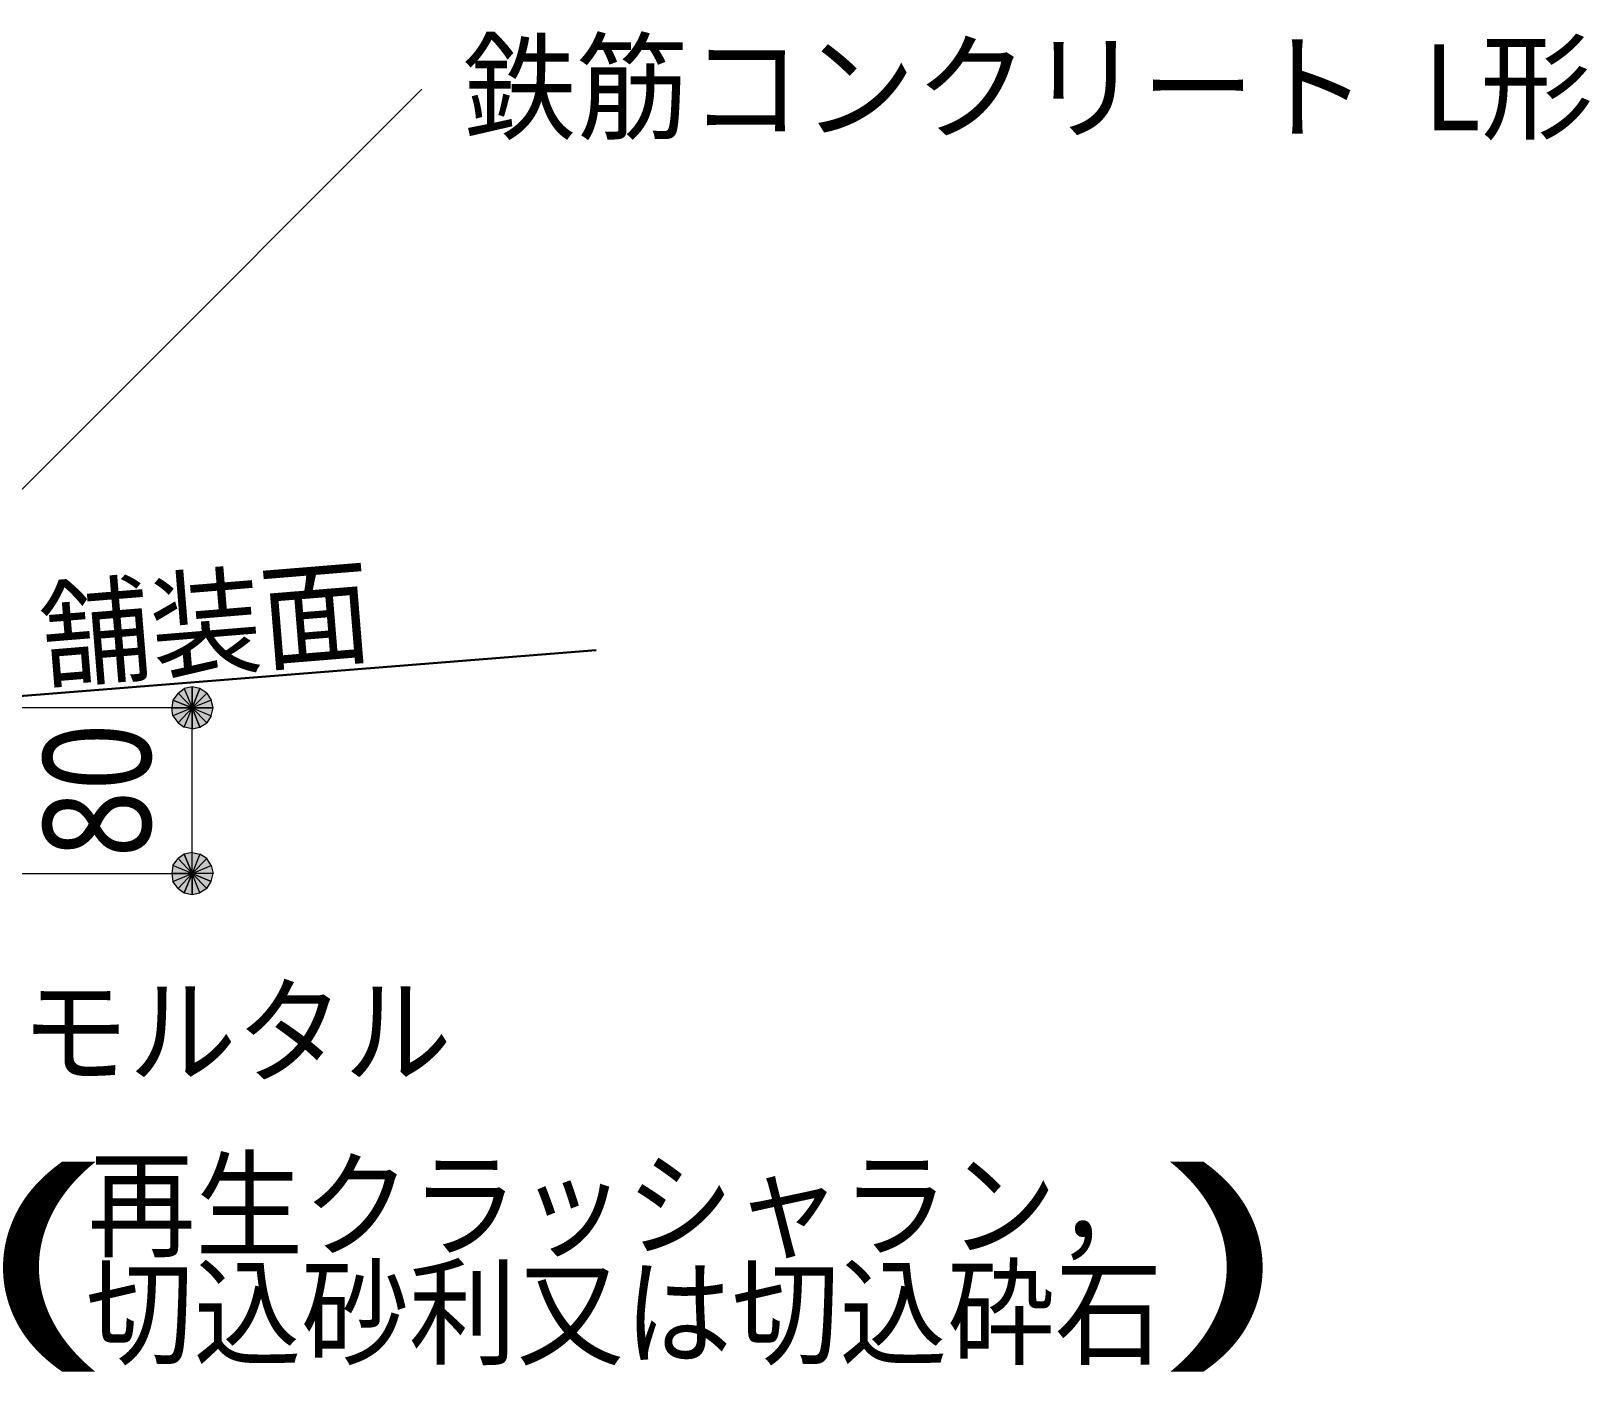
# Model space of a CAD drawing. Header units: millimetres. Extents: x 0 to 420, y 0 to 297.
# Drawn here: x 71.11 to 108.74, y 224.21 to 256.58 of the extents above; entities that cross this region are included whole.
import ezdxf
from ezdxf.enums import TextEntityAlignment as Align

# ---------------------------------------------------------------- set-up
doc = ezdxf.new("R2010")
doc.units = ezdxf.units.MM
doc.styles.add('kst32b', font='NotoSansJP-Variable.ttf')

msp = doc.modelspace()

# ---------------------------------------------------------------- hatches: boundary and pattern name
h = msp.add_hatch(color=7)
h.paths.add_polyline_path([(74.528, 240.432), (74.507, 240.242), (74.994, 240.242), (74.528, 240.432)])
h.paths.add_polyline_path([(74.507, 240.242), (74.994, 240.242), (74.528, 240.051), (74.507, 240.242)])
h.paths.add_polyline_path([(74.994, 240.242), (74.528, 240.051), (74.655, 239.882), (74.994, 240.242)])
h = msp.add_hatch(color=7)
h.paths.add_polyline_path([(74.994, 240.75), (74.803, 240.707), (74.994, 240.242), (74.994, 240.75)])
h.paths.add_polyline_path([(74.803, 240.707), (74.994, 240.242), (74.655, 240.601), (74.803, 240.707)])
h.paths.add_polyline_path([(74.994, 240.242), (74.655, 240.601), (74.528, 240.432), (74.994, 240.242)])
for points in [[(75.184, 240.707), (74.994, 240.75), (74.994, 240.242), (75.184, 240.707)], [(74.803, 235.775), (74.994, 235.733), (74.994, 236.241), (74.803, 235.775)]]:
    msp.add_hatch(color=7).paths.add_polyline_path(points)
h = msp.add_hatch(color=7)
h.paths.add_polyline_path([(75.502, 240.242), (75.459, 240.432), (74.994, 240.242), (75.502, 240.242)])
h.paths.add_polyline_path([(75.459, 240.432), (74.994, 240.242), (75.353, 240.601), (75.459, 240.432)])
h.paths.add_polyline_path([(74.994, 240.242), (75.353, 240.601), (75.184, 240.707), (74.994, 240.242)])
h = msp.add_hatch(color=7)
h.paths.add_polyline_path([(74.655, 239.882), (74.803, 239.776), (74.994, 240.242), (74.655, 239.882)])
h.paths.add_polyline_path([(74.803, 239.776), (74.994, 240.242), (74.994, 239.734), (74.803, 239.776)])
h.paths.add_polyline_path([(74.994, 240.242), (74.994, 239.734), (75.184, 239.776), (74.994, 240.242)])
h = msp.add_hatch(color=7)
h.paths.add_polyline_path([(75.184, 239.776), (75.353, 239.882), (74.994, 240.242), (75.184, 239.776)])
h.paths.add_polyline_path([(75.353, 239.882), (74.994, 240.242), (75.459, 240.051), (75.353, 239.882)])
h.paths.add_polyline_path([(74.994, 240.242), (75.459, 240.051), (75.502, 240.242), (74.994, 240.242)])
h = msp.add_hatch(color=7)
h.paths.add_polyline_path([(74.803, 236.707), (74.655, 236.601), (74.994, 236.241), (74.803, 236.707)])
h.paths.add_polyline_path([(74.655, 236.601), (74.994, 236.241), (74.528, 236.432), (74.655, 236.601)])
h.paths.add_polyline_path([(74.994, 236.241), (74.528, 236.432), (74.507, 236.241), (74.994, 236.241)])
h = msp.add_hatch(color=7)
h.paths.add_polyline_path([(75.353, 236.601), (75.184, 236.707), (74.994, 236.241), (75.353, 236.601)])
h.paths.add_polyline_path([(75.184, 236.707), (74.994, 236.241), (74.994, 236.749), (75.184, 236.707)])
h.paths.add_polyline_path([(74.994, 236.241), (74.994, 236.749), (74.803, 236.707), (74.994, 236.241)])
h = msp.add_hatch(color=7)
h.paths.add_polyline_path([(75.459, 236.051), (75.502, 236.241), (74.994, 236.241), (75.459, 236.051)])
h.paths.add_polyline_path([(75.502, 236.241), (74.994, 236.241), (75.459, 236.432), (75.502, 236.241)])
h.paths.add_polyline_path([(74.994, 236.241), (75.459, 236.432), (75.353, 236.601), (74.994, 236.241)])
h = msp.add_hatch(color=7)
h.paths.add_polyline_path([(74.507, 236.241), (74.528, 236.051), (74.994, 236.241), (74.507, 236.241)])
h.paths.add_polyline_path([(74.528, 236.051), (74.994, 236.241), (74.655, 235.881), (74.528, 236.051)])
h.paths.add_polyline_path([(74.994, 236.241), (74.655, 235.881), (74.803, 235.775), (74.994, 236.241)])
h = msp.add_hatch(color=7)
h.paths.add_polyline_path([(74.994, 235.733), (75.184, 235.775), (74.994, 236.241), (74.994, 235.733)])
h.paths.add_polyline_path([(75.184, 235.775), (74.994, 236.241), (75.353, 235.881), (75.184, 235.775)])
h.paths.add_polyline_path([(74.994, 236.241), (75.353, 235.881), (75.459, 236.051), (74.994, 236.241)])

# ---------------------------------------------------------------- linework, layer by layer
at = {"lineweight": 13}
for points in [[(64.707, 239.331), (80.539, 255.185)], [(68.157, 236.241), (74.994, 236.241), (74.994, 240.242), (68.157, 240.242)]]:
    msp.add_lwpolyline(points, dxfattribs=at)
at = {"lineweight": 30}
msp.add_lwpolyline([(67.289, 240.242), (84.751, 241.639)], dxfattribs=at)
at = {"lineweight": 0}
for points in [[(74.528, 240.432), (74.507, 240.242), (74.994, 240.242)], [(74.994, 240.242), (74.655, 240.601), (74.528, 240.432)], [(74.803, 240.707), (74.994, 240.242), (74.655, 240.601)], [(74.994, 240.75), (74.803, 240.707), (74.994, 240.242)], [(75.184, 240.707), (74.994, 240.75), (74.994, 240.242)], [(74.994, 240.242), (75.353, 240.601), (75.184, 240.707)], [(75.459, 240.432), (74.994, 240.242), (75.353, 240.601)], [(75.502, 240.242), (75.459, 240.432), (74.994, 240.242)], [(74.507, 240.242), (74.994, 240.242), (74.528, 240.051)], [(74.994, 240.242), (74.528, 240.051), (74.655, 239.882)], [(74.655, 239.882), (74.803, 239.776), (74.994, 240.242)], [(74.803, 239.776), (74.994, 240.242), (74.994, 239.734)], [(74.994, 240.242), (74.994, 239.734), (75.184, 239.776)], [(75.184, 239.776), (75.353, 239.882), (74.994, 240.242)], [(75.353, 239.882), (74.994, 240.242), (75.459, 240.051)], [(74.994, 240.242), (75.459, 240.051), (75.502, 240.242)], [(74.803, 236.707), (74.655, 236.601), (74.994, 236.241)], [(74.994, 236.241), (74.994, 236.749), (74.803, 236.707)], [(75.184, 236.707), (74.994, 236.241), (74.994, 236.749)], [(75.353, 236.601), (75.184, 236.707), (74.994, 236.241)], [(74.994, 236.241), (74.528, 236.432), (74.507, 236.241)], [(74.655, 236.601), (74.994, 236.241), (74.528, 236.432)], [(74.994, 236.241), (75.459, 236.432), (75.353, 236.601)], [(75.502, 236.241), (74.994, 236.241), (75.459, 236.432)], [(74.507, 236.241), (74.528, 236.051), (74.994, 236.241)], [(74.528, 236.051), (74.994, 236.241), (74.655, 235.881)], [(74.994, 236.241), (74.655, 235.881), (74.803, 235.775)], [(74.803, 235.775), (74.994, 235.733), (74.994, 236.241)], [(74.994, 235.733), (75.184, 235.775), (74.994, 236.241)], [(75.184, 235.775), (74.994, 236.241), (75.353, 235.881)], [(74.994, 236.241), (75.353, 235.881), (75.459, 236.051)], [(75.459, 236.051), (75.502, 236.241), (74.994, 236.241)]]:
    msp.add_lwpolyline(points, close=True, dxfattribs=at)

# ---------------------------------------------------------------- texts
at = {"style": 'kst32b'}
for s, height, p, p2 in [('鉄筋コンクリート  L形', 2.07913, (81.534, 254.19), (108.823, 254.19)), ('舗装面', 2.0791, (71.416, 240.919), (79.39, 241.571)), ('80', 2.5989, (73.999, 236.622), (73.999, 239.871)), ('モルタル', 2.0791, (70.866, 231.394), (81.262, 231.394)), ('再生クラッシャラン，', 2.0791, (72.475, 227.203), (98.464, 227.203)), ('(          )', 4.15825, (70.041, 225.129), (101.227, 225.129)), ('切込砂利又は切込砕石', 2.0791, (72.432, 224.599), (98.421, 224.599))]:
    msp.add_text(s, height=height, dxfattribs=at).set_placement(p, p2, align=Align.FIT)

doc.saveas('drawing.dxf')
